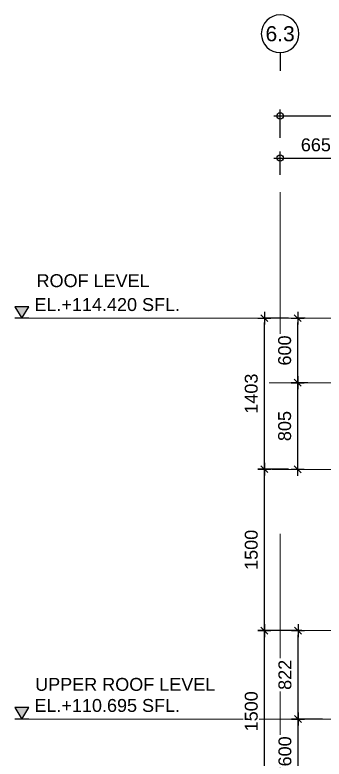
# Model space of a CAD drawing. Header units: millimetres. Extents: x 652937 to 1670132, y 1473552 to 2851037.
# Drawn here: x 663502.51 to 663505.39, y 1524563.91 to 1524570.83 of the extents above; entities that cross this region are included whole.
import ezdxf
from ezdxf.enums import TextEntityAlignment as Align

# ---------------------------------------------------------------- set-up
doc = ezdxf.new("R2010")
doc.units = ezdxf.units.MM
doc.linetypes.add('Grid Line', pattern=[22.225, 12.7, -3.175, 3.175, -3.175])
doc.linetypes.add('HIDDEN', pattern=[0.375, 0.25, -0.125])
doc.layers.get('Defpoints').update_dxf_attribs({"color": 255})
for name, color, linetype in [('CVA044__', 2, 'Continuous'), ('DIM', 1, 'Continuous'), ('S-DIM', 7, 'Continuous'), ('Stan-Dim', 5, 'Continuous')]:
    doc.layers.add(name, color=color, linetype=linetype)
doc.layers.add('Z-030-M_GRID', color=1, linetype='Continuous', lineweight=9)
doc.layers.add('Z-230-A_LEVEL', color=1, linetype='Continuous', lineweight=9)
doc.styles.add('ANGSANA', font='angsana.shx', dxfattribs={"width": 0.9})
doc.styles.add('Arial', font='arial.ttf')
doc.styles.add('CKST2', font='romans.shx', dxfattribs={"width": 0.8, "height": 4})
doc.dimstyles.new('Dim 40 - Cen', dxfattribs={"dimscale": 0.04, "dimtxt": 3, "dimasz": 1, "dimexe": 0, "dimexo": 1, "dimgap": 1.5, "dimtad": 1, "dimdec": 0, "dimlfac": 1000, "dimzin": 1, "dimdsep": 46, "dimtxsty": 'Arial', "dimblk": 'CEN1', "dimcen": 0.09, "dimclrd": 1, "dimclre": 49, "dimclrt": 3, "dimadec": 0, "dimazin": 0, "dimtfac": 1, "dimtdec": 0, "dimtix": 1, "dimtofl": 0, "dimtmove": 2, "dimatfit": 3, "dimfxl": 1, "dimtfill": 1, "dimtolj": 1, "dimtzin": 0, "dimarcsym": 1})
doc.dimstyles.new('Dim 40 - End', dxfattribs={"dimscale": 0.04, "dimtxt": 3, "dimasz": 1, "dimexe": 0, "dimexo": 2.5, "dimgap": 1.5, "dimtad": 1, "dimdec": 0, "dimlfac": 1000, "dimzin": 1, "dimdsep": 46, "dimtxsty": 'Arial', "dimblk": 'END', "dimcen": 0.09, "dimclrd": 1, "dimclre": 49, "dimclrt": 3, "dimadec": 0, "dimazin": 0, "dimtfac": 1, "dimtdec": 0, "dimtix": 1, "dimtofl": 0, "dimtmove": 2, "dimatfit": 3, "dimfxl": 1, "dimtfill": 1, "dimtfillclr": 256, "dimtolj": 1, "dimtzin": 0, "dimarcsym": 0})

# ---------------------------------------------------------------- blocks, each defined once
blk = doc.blocks.new('LEV-SEC')
blk.add_hatch(color=1).paths.add_polyline_path([(-1.62, 2.67), (0, 0), (1.62, 2.67)])
at = {"color": 1}
for p, q in [((-1.62, 2.67), (0, 0)), ((1.62, 2.67), (-1.62, 2.67)), ((0, 0), (1.62, 2.67)), ((1.62, 0), (-1.62, 0))]:
    blk.add_line(p, q, dxfattribs=at)
at = {"color": 2, "style": 'ANGSANA'}
blk.add_attdef('ELEVATION', text='', height=2.4, dxfattribs=at).set_placement((2.91, 2.21), align=Align.BOTTOM_LEFT)
blk = doc.blocks.new('grid2')
at = {"layer": 'Stan-Dim', "color": 3}
blk.add_line((0, -4.87), (0, 0), dxfattribs=at)
blk.add_circle((0, -9.87), 5, dxfattribs=at)
at = {"layer": 'Stan-Dim', "style": 'CKST2', "width": 0.8}
blk.add_attdef('00', text='', height=4, dxfattribs=at).set_placement((0, -9.87), align=Align.MIDDLE_CENTER)
blk = doc.blocks.new('CEN1')
at = {"color": 1}
for p, q in [((1.5, 0), (-1.5, 0)), ((0, 1.5), (0, -1.5))]:
    blk.add_line(p, q, dxfattribs=at)
at = {"color": 3}
blk.add_circle((0, 0), 0.75, dxfattribs=at)
blk = doc.blocks.new('*D201')
at = {"layer": 'Defpoints', "color": 0, "transparency": 16777216}
for p in [(663507.7266, 1524569.8871), (663504.9766, 1524569.6435), (663507.7266, 1524569.6435)]:
    blk.add_point(p, dxfattribs=at)
at = {"layer": 'S-DIM', "color": 49, "lineweight": -2, "transparency": 16777216}
for p, q in [((663504.9766, 1524569.6835), (663504.9766, 1524569.8871)), ((663507.7266, 1524569.6835), (663507.7266, 1524569.8871))]:
    blk.add_line(p, q, dxfattribs=at)
at = {"layer": 'S-DIM', "color": 1, "lineweight": -2, "transparency": 16777216}
blk.add_line((663505.0166, 1524569.8871), (663507.6866, 1524569.8871), dxfattribs=at)
at = {"layer": 'S-DIM', "color": 1, "lineweight": -2, "transparency": 16777216, "xscale": 0.04, "yscale": 0.04, "zscale": 0.04, "rotation": 180}
blk.add_blockref('CEN1', (663504.9766, 1524569.8871), dxfattribs=at)
at = {"layer": 'S-DIM', "color": 1, "lineweight": -2, "transparency": 16777216, "xscale": 0.04, "yscale": 0.04, "zscale": 0.04}
blk.add_blockref('CEN1', (663507.7266, 1524569.8871), dxfattribs=at)
at = {"layer": 'S-DIM', "color": 3, "transparency": 16777216, "insert": (663506.3516, 1524570.0084), "char_height": 0.12, "attachment_point": 5, "style": 'Arial', "bg_fill": 3, "box_fill_scale": 1.1, "bg_fill_color": 256, "bg_fill_true_color": 13158600, "bg_fill_transparency": 0}
blk.add_mtext('\\A1;2750', dxfattribs=at)
blk = doc.blocks.new('*D205')
at = {"layer": 'Defpoints', "color": 0, "transparency": 16777216}
for p in [(663505.6416, 1524569.4965), (663504.9766, 1524569.3014), (663505.6416, 1524569.3014)]:
    blk.add_point(p, dxfattribs=at)
at = {"layer": 'S-DIM', "color": 49, "lineweight": -2, "transparency": 16777216}
for p, q in [((663504.9766, 1524569.3414), (663504.9766, 1524569.4965)), ((663505.6416, 1524569.3414), (663505.6416, 1524569.4965))]:
    blk.add_line(p, q, dxfattribs=at)
at = {"layer": 'S-DIM', "color": 1, "lineweight": -2, "transparency": 16777216}
blk.add_line((663505.0166, 1524569.4965), (663505.6016, 1524569.4965), dxfattribs=at)
at = {"layer": 'S-DIM', "color": 1, "lineweight": -2, "transparency": 16777216, "xscale": 0.04, "yscale": 0.04, "zscale": 0.04, "rotation": 180}
blk.add_blockref('CEN1', (663504.9766, 1524569.4965), dxfattribs=at)
at = {"layer": 'S-DIM', "color": 1, "lineweight": -2, "transparency": 16777216, "xscale": 0.04, "yscale": 0.04, "zscale": 0.04}
blk.add_blockref('CEN1', (663505.6416, 1524569.4965), dxfattribs=at)
at = {"layer": 'S-DIM', "color": 3, "transparency": 16777216, "insert": (663505.3091, 1524569.6178), "char_height": 0.12, "attachment_point": 5, "style": 'Arial', "bg_fill": 3, "box_fill_scale": 1.1, "bg_fill_color": 256, "bg_fill_true_color": 13158600, "bg_fill_transparency": 0}
blk.add_mtext('\\A1;665', dxfattribs=at)
blk = doc.blocks.new('END')
at = {"color": 1}
for p, q in [((1.5, 0), (-1.5, 0)), ((0, 1.5), (0, -1.5))]:
    blk.add_line(p, q, dxfattribs=at)
at = {"color": 3}
blk.add_line((-0.8, -0.8), (0.8, 0.8), dxfattribs=at)
blk = doc.blocks.new('*D273')
at = {"layer": 'Defpoints', "color": 0, "transparency": 16777216}
for p in [(663505.1431, 1524564.2831), (663505.3045, 1524564.2831), (663505.2905, 1524563.6831)]:
    blk.add_point(p, dxfattribs=at)
at = {"layer": 'S-DIM', "color": 49, "lineweight": -2, "transparency": 16777216}
for p, q in [((663505.2045, 1524564.2831), (663505.1431, 1524564.2831)), ((663505.1905, 1524563.6831), (663505.1431, 1524563.6831))]:
    blk.add_line(p, q, dxfattribs=at)
at = {"layer": 'S-DIM', "color": 1, "lineweight": -2, "transparency": 16777216}
blk.add_line((663505.1431, 1524563.7231), (663505.1431, 1524564.2431), dxfattribs=at)
at = {"layer": 'S-DIM', "color": 1, "lineweight": -2, "transparency": 16777216, "xscale": 0.04, "yscale": 0.04, "zscale": 0.04}
for p, rotation in [((663505.1431, 1524564.2831), 90), ((663505.1431, 1524563.6831), 270)]:
    blk.add_blockref('END', p, dxfattribs=dict(at, rotation=rotation))
at = {"layer": 'S-DIM', "color": 3, "transparency": 16777216, "insert": (663505.0218, 1524563.9831), "char_height": 0.12, "attachment_point": 5, "rotation": 90, "style": 'Arial', "bg_fill": 3, "box_fill_scale": 1.1, "bg_fill_color": 256, "bg_fill_true_color": 13158600, "bg_fill_transparency": 0}
blk.add_mtext('\\A1;600', dxfattribs=at)
blk = doc.blocks.new('*D274')
at = {"layer": 'Defpoints', "color": 0, "transparency": 16777216}
for p in [(663505.1431, 1524565.1056), (663505.2799, 1524565.1056), (663505.4709, 1524564.2831)]:
    blk.add_point(p, dxfattribs=at)
at = {"layer": 'S-DIM', "color": 49, "lineweight": -2, "transparency": 16777216}
for p, q in [((663505.1799, 1524565.1056), (663505.1431, 1524565.1056)), ((663505.3709, 1524564.2831), (663505.1431, 1524564.2831))]:
    blk.add_line(p, q, dxfattribs=at)
at = {"layer": 'S-DIM', "color": 1, "lineweight": -2, "transparency": 16777216}
blk.add_line((663505.1431, 1524564.3231), (663505.1431, 1524565.0656), dxfattribs=at)
at = {"layer": 'S-DIM', "color": 1, "lineweight": -2, "transparency": 16777216, "xscale": 0.04, "yscale": 0.04, "zscale": 0.04}
for p, rotation in [((663505.1431, 1524565.1056), 90), ((663505.1431, 1524564.2831), 270)]:
    blk.add_blockref('END', p, dxfattribs=dict(at, rotation=rotation))
at = {"layer": 'S-DIM', "color": 3, "transparency": 16777216, "insert": (663505.0218, 1524564.6944), "char_height": 0.12, "attachment_point": 5, "rotation": 90, "style": 'Arial', "bg_fill": 3, "box_fill_scale": 1.1, "bg_fill_color": 256, "bg_fill_true_color": 13158600, "bg_fill_transparency": 0}
blk.add_mtext('\\A1;822', dxfattribs=at)
blk = doc.blocks.new('*D275')
at = {"layer": 'Defpoints', "color": 0, "transparency": 16777216}
for p in [(663504.8298, 1524566.6056), (663504.9799, 1524566.6056), (663504.968, 1524565.1056)]:
    blk.add_point(p, dxfattribs=at)
at = {"layer": 'S-DIM', "color": 49, "lineweight": -2, "transparency": 16777216}
for p, q in [((663504.8799, 1524566.6056), (663504.8298, 1524566.6056)), ((663504.868, 1524565.1056), (663504.8298, 1524565.1056))]:
    blk.add_line(p, q, dxfattribs=at)
at = {"layer": 'S-DIM', "color": 1, "lineweight": -2, "transparency": 16777216}
blk.add_line((663504.8298, 1524565.1456), (663504.8298, 1524566.5656), dxfattribs=at)
at = {"layer": 'S-DIM', "color": 1, "lineweight": -2, "transparency": 16777216, "xscale": 0.04, "yscale": 0.04, "zscale": 0.04}
for p, rotation in [((663504.8298, 1524566.6056), 90), ((663504.8298, 1524565.1056), 270)]:
    blk.add_blockref('END', p, dxfattribs=dict(at, rotation=rotation))
at = {"layer": 'S-DIM', "color": 3, "transparency": 16777216, "insert": (663504.7086, 1524565.8556), "char_height": 0.12, "attachment_point": 5, "rotation": 90, "style": 'Arial', "bg_fill": 3, "box_fill_scale": 1.1, "bg_fill_color": 256, "bg_fill_true_color": 13158600, "bg_fill_transparency": 0}
blk.add_mtext('\\A1;1500', dxfattribs=at)
blk = doc.blocks.new('*D276')
at = {"layer": 'Defpoints', "color": 0, "transparency": 16777216}
for p in [(663505.1404, 1524567.4081), (663505.3199, 1524567.4081), (663505.2892, 1524566.6036)]:
    blk.add_point(p, dxfattribs=at)
at = {"layer": 'S-DIM', "color": 49, "lineweight": -2, "transparency": 16777216}
for p, q in [((663505.2199, 1524567.4081), (663505.1404, 1524567.4081)), ((663505.1892, 1524566.6036), (663505.1404, 1524566.6036))]:
    blk.add_line(p, q, dxfattribs=at)
at = {"layer": 'S-DIM', "color": 1, "lineweight": -2, "transparency": 16777216}
blk.add_line((663505.1404, 1524566.6436), (663505.1404, 1524567.3681), dxfattribs=at)
at = {"layer": 'S-DIM', "color": 1, "lineweight": -2, "transparency": 16777216, "xscale": 0.04, "yscale": 0.04, "zscale": 0.04}
for p, rotation in [((663505.1404, 1524567.4081), 90), ((663505.1404, 1524566.6036), 270)]:
    blk.add_blockref('END', p, dxfattribs=dict(at, rotation=rotation))
at = {"layer": 'S-DIM', "color": 3, "transparency": 16777216, "insert": (663505.0192, 1524567.0059), "char_height": 0.12, "attachment_point": 5, "rotation": 90, "style": 'Arial', "bg_fill": 3, "box_fill_scale": 1.1, "bg_fill_color": 256, "bg_fill_true_color": 13158600, "bg_fill_transparency": 0}
blk.add_mtext('\\A1;805', dxfattribs=at)
blk = doc.blocks.new('*D277')
at = {"layer": 'Defpoints', "color": 0, "transparency": 16777216}
for p in [(663505.1404, 1524568.0081), (663505.311, 1524568.0081), (663505.3356, 1524567.4081)]:
    blk.add_point(p, dxfattribs=at)
at = {"layer": 'S-DIM', "color": 49, "lineweight": -2, "transparency": 16777216}
for p, q in [((663505.211, 1524568.0081), (663505.1404, 1524568.0081)), ((663505.2356, 1524567.4081), (663505.1404, 1524567.4081))]:
    blk.add_line(p, q, dxfattribs=at)
at = {"layer": 'S-DIM', "color": 1, "lineweight": -2, "transparency": 16777216}
blk.add_line((663505.1404, 1524567.4481), (663505.1404, 1524567.9681), dxfattribs=at)
at = {"layer": 'S-DIM', "color": 1, "lineweight": -2, "transparency": 16777216, "xscale": 0.04, "yscale": 0.04, "zscale": 0.04}
for p, rotation in [((663505.1404, 1524568.0081), 90), ((663505.1404, 1524567.4081), 270)]:
    blk.add_blockref('END', p, dxfattribs=dict(at, rotation=rotation))
at = {"layer": 'S-DIM', "color": 3, "transparency": 16777216, "insert": (663505.0192, 1524567.7081), "char_height": 0.12, "attachment_point": 5, "rotation": 90, "style": 'Arial', "bg_fill": 3, "box_fill_scale": 1.1, "bg_fill_color": 256, "bg_fill_true_color": 13158600, "bg_fill_transparency": 0}
blk.add_mtext('\\A1;600', dxfattribs=at)
blk = doc.blocks.new('*D279')
at = {"layer": 'Defpoints', "color": 0, "transparency": 16777216}
for p in [(663504.8298, 1524565.1056), (663505.2477, 1524565.1056), (663505.2477, 1524563.6056)]:
    blk.add_point(p, dxfattribs=at)
at = {"layer": 'S-DIM', "color": 49, "lineweight": -2, "transparency": 16777216}
for p, q in [((663505.1477, 1524565.1056), (663504.8298, 1524565.1056)), ((663505.1477, 1524563.6056), (663504.8298, 1524563.6056))]:
    blk.add_line(p, q, dxfattribs=at)
at = {"layer": 'S-DIM', "color": 1, "lineweight": -2, "transparency": 16777216}
blk.add_line((663504.8298, 1524563.6456), (663504.8298, 1524565.0656), dxfattribs=at)
at = {"layer": 'S-DIM', "color": 1, "lineweight": -2, "transparency": 16777216, "xscale": 0.04, "yscale": 0.04, "zscale": 0.04}
for p, rotation in [((663504.8298, 1524565.1056), 90), ((663504.8298, 1524563.6056), 270)]:
    blk.add_blockref('END', p, dxfattribs=dict(at, rotation=rotation))
at = {"layer": 'S-DIM', "color": 3, "transparency": 16777216, "insert": (663504.7086, 1524564.3556), "char_height": 0.12, "attachment_point": 5, "rotation": 90, "style": 'Arial', "bg_fill": 3, "box_fill_scale": 1.1, "bg_fill_color": 256, "bg_fill_true_color": 13158600, "bg_fill_transparency": 0}
blk.add_mtext('\\A1;1500', dxfattribs=at)
blk = doc.blocks.new('*D280')
at = {"layer": 'Defpoints', "color": 0, "transparency": 16777216}
for p in [(663504.8298, 1524568.0081), (663505.1545, 1524568.0081), (663505.1545, 1524566.6056)]:
    blk.add_point(p, dxfattribs=at)
at = {"layer": 'S-DIM', "color": 49, "lineweight": -2, "transparency": 16777216}
for p, q in [((663505.0545, 1524568.0081), (663504.8298, 1524568.0081)), ((663505.0545, 1524566.6056), (663504.8298, 1524566.6056))]:
    blk.add_line(p, q, dxfattribs=at)
at = {"layer": 'S-DIM', "color": 1, "lineweight": -2, "transparency": 16777216}
blk.add_line((663504.8298, 1524566.6456), (663504.8298, 1524567.9681), dxfattribs=at)
at = {"layer": 'S-DIM', "color": 1, "lineweight": -2, "transparency": 16777216, "xscale": 0.04, "yscale": 0.04, "zscale": 0.04}
for p, rotation in [((663504.8298, 1524568.0081), 90), ((663504.8298, 1524566.6056), 270)]:
    blk.add_blockref('END', p, dxfattribs=dict(at, rotation=rotation))
at = {"layer": 'S-DIM', "color": 3, "transparency": 16777216, "insert": (663504.7085, 1524567.3069), "char_height": 0.12, "attachment_point": 5, "rotation": 90, "style": 'Arial', "bg_fill": 3, "box_fill_scale": 1.1, "bg_fill_color": 256, "bg_fill_true_color": 13158600, "bg_fill_transparency": 0}
blk.add_mtext('\\A1;1403', dxfattribs=at)

msp = doc.modelspace()

# ---------------------------------------------------------------- linework, layer by layer
at = {"layer": 'Z-030-M_GRID', "linetype": 'Grid Line', "ltscale": 0.5}
msp.add_line((663504.9766, 1524548.5416), (663504.9766, 1524570.3058), dxfattribs=at)
at = {"layer": 'Z-030-M_GRID', "color": 251, "linetype": 'HIDDEN', "ltscale": 10}
for p, q in [((663505.7666, 1524567.4081), (663504.8733, 1524567.4081)), ((663505.7916, 1524566.6036), (663504.8983, 1524566.6036)), ((663505.7916, 1524565.1056), (663504.8983, 1524565.1056))]:
    msp.add_line(p, q, dxfattribs=at)
at = {"layer": 'Z-230-A_LEVEL', "linetype": 'Grid Line'}
msp.add_line((663505.7043, 1524568.0081), (663502.5735, 1524568.0081), dxfattribs=at)
at = {"layer": 'Z-230-A_LEVEL', "linetype": 'Grid Line', "ltscale": 0.5}
msp.add_line((663505.7666, 1524564.2831), (663502.5735, 1524564.2831), dxfattribs=at)

# ---------------------------------------------------------------- block references
ref = msp.add_blockref('grid2', (663504.9766, 1524570.3058), dxfattribs=dict(xscale=-0.035, yscale=0.035, zscale=0.035, rotation=180))
ref.add_attrib('00', '6.3', dxfattribs={"layer": 'Stan-Dim', "height": 0.14, "style": 'Arial'}).set_placement((663504.9766, 1524570.6512), align=Align.MIDDLE)
at = {"layer": 'DIM'}
ref = msp.add_blockref('LEV-SEC', (663502.5735, 1524568.0081), dxfattribs=dict(at, xscale=0.04, yscale=0.04, zscale=0.04))
ref.add_attrib('ELEVATION', 'EL.+114.420 SFL.', dxfattribs={"layer": '0', "color": 3, "height": 0.12, "style": 'Arial'}).set_placement((663502.69, 1524568.0389), align=Align.BOTTOM_LEFT)
ref = msp.add_blockref('LEV-SEC', (663502.5735, 1524564.2831), dxfattribs=dict(at, xscale=0.04, yscale=0.04, zscale=0.04))
ref.add_attrib('ELEVATION', 'EL.+110.695 SFL.', dxfattribs={"layer": '0', "color": 3, "height": 0.12, "style": 'Arial'}).set_placement((663502.69, 1524564.3139), align=Align.BOTTOM_LEFT)

# ---------------------------------------------------------------- texts
at = {"layer": 'CVA044__', "color": 3, "style": 'Arial'}
for s, p in [('ROOF LEVEL', (663502.7104, 1524568.2968)), ('UPPER ROOF LEVEL', (663502.6973, 1524564.5458))]:
    msp.add_text(s, height=0.12, dxfattribs=at).set_placement(p)

# ---------------------------------------------------------------- next in the draw order: dimensions: what is measured, and where the dimension line sits
at = {"layer": 'S-DIM', "color": 4}
dim = msp.add_linear_dim(base=(663507.7266, 1524569.8871), p1=(663504.9766, 1524569.6435), p2=(663507.7266, 1524569.6435), dimstyle='Dim 40 - Cen', dxfattribs=at)
dim.commit()
dim.dimension.update_dxf_attribs({"geometry": '*D201', "text_midpoint": (663506.3516, 1524570.0084)})
dim = msp.add_linear_dim(base=(663505.1431, 1524564.2831), p1=(663505.2905, 1524563.6831), p2=(663505.3045, 1524564.2831), angle=90, dimstyle='Dim 40 - End', dxfattribs=at)
dim.commit()
dim.dimension.update_dxf_attribs({"geometry": '*D273', "text_midpoint": (663505.0218, 1524563.9831)})

# ---------------------------------------------------------------- next in the draw order: dimensions: what is measured, and where the dimension line sits
dim = msp.add_linear_dim(base=(663505.6416, 1524569.4965), p1=(663504.9766, 1524569.3014), p2=(663505.6416, 1524569.3014), dimstyle='Dim 40 - Cen', dxfattribs=at)
dim.commit()
dim.dimension.update_dxf_attribs({"geometry": '*D205', "text_midpoint": (663505.3091, 1524569.6178)})
dim = msp.add_linear_dim(base=(663505.1430642307, 1524565.105645092), p1=(663505.4708954047, 1524564.283145091), p2=(663505.279888976, 1524565.105645091), angle=90, dimstyle='Dim 40 - End', dxfattribs=at)
dim.commit()
dim.dimension.update_dxf_attribs({"geometry": '*D274', "text_midpoint": (663505.0217954725, 1524564.6943950909)})

# ---------------------------------------------------------------- next in the draw order: dimensions: what is measured, and where the dimension line sits
dim = msp.add_linear_dim(base=(663504.8298, 1524566.6056), p1=(663504.968, 1524565.1056), p2=(663504.9799, 1524566.6056), angle=90, dimstyle='Dim 40 - End', dxfattribs=at)
dim.commit()
dim.dimension.update_dxf_attribs({"geometry": '*D275', "text_midpoint": (663504.7086, 1524565.8556)})

# ---------------------------------------------------------------- next in the draw order: dimensions: what is measured, and where the dimension line sits
for base, p1, p2, picture, middle in [((663505.140447367, 1524567.408145091), (663505.2892199102, 1524566.6036450909), (663505.3199478004, 1524567.408145091), '*D276', (663505.0191786088, 1524567.005895091)), ((663504.8298, 1524565.1056), (663505.2477, 1524563.6056), (663505.2477, 1524565.1056), '*D279', (663504.7086, 1524564.3556))]:
    dim = msp.add_linear_dim(base=base, p1=p1, p2=p2, angle=90, dimstyle='Dim 40 - End', dxfattribs=at)
    dim.commit()
    dim.dimension.update_dxf_attribs({"geometry": picture, "text_midpoint": middle})

# ---------------------------------------------------------------- next in the draw order: dimensions: what is measured, and where the dimension line sits
dim = msp.add_linear_dim(base=(663505.1404, 1524568.0081), p1=(663505.3356, 1524567.4081), p2=(663505.311, 1524568.0081), angle=90, dimstyle='Dim 40 - End', dxfattribs=at)
dim.commit()
dim.dimension.update_dxf_attribs({"geometry": '*D277', "text_midpoint": (663505.0192, 1524567.7081)})

# ---------------------------------------------------------------- next in the draw order: dimensions: what is measured, and where the dimension line sits
dim = msp.add_linear_dim(base=(663504.8298334234, 1524568.0081450909), p1=(663505.1545490944, 1524566.605645091), p2=(663505.1545490944, 1524568.0081450909), angle=90, dimstyle='Dim 40 - End', dxfattribs=at)
dim.commit()
dim.dimension.update_dxf_attribs({"geometry": '*D280', "text_midpoint": (663504.7085237375, 1524567.306895091)})

doc.saveas('drawing.dxf')
